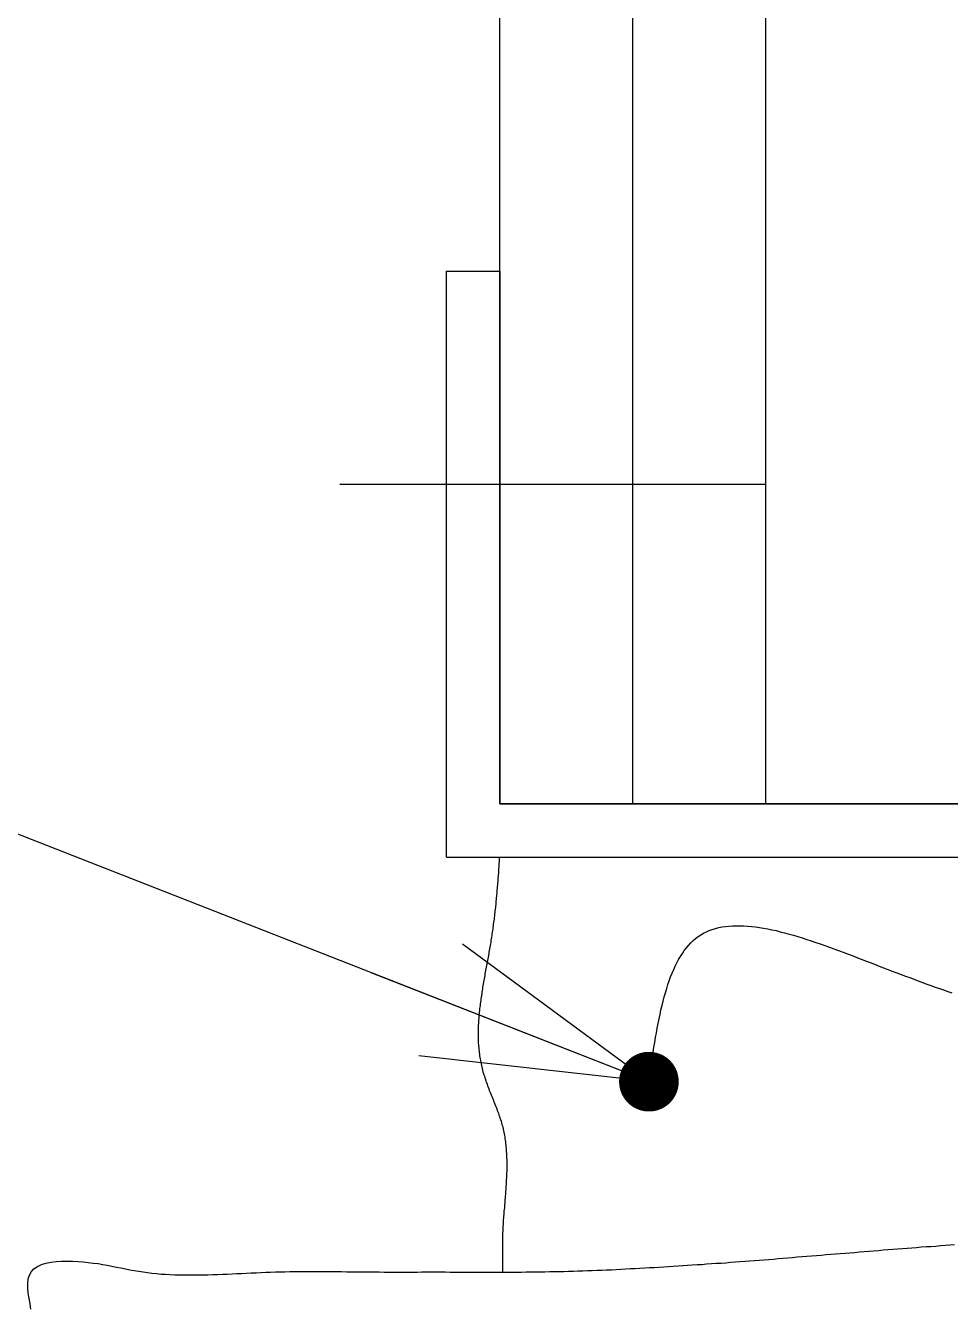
# Model space of a CAD drawing. Extents: x 443 to 1217, y -1921 to -677.
# Drawn here: x 756.25 to 764.31, y -874.67 to -863.5 of the extents above; entities that cross this region are included whole.
import ezdxf

# ---------------------------------------------------------------- set-up
doc = ezdxf.new("R2010")
doc.units = 0
doc.header["$MEASUREMENT"] = 0
doc.linetypes.add('CENTER', pattern=[12.2, 5, -0.8, 0.6, -0.8, 5])
doc.layers.get('0').update_dxf_attribs({"linetype": 'CONTINUOUS'})
for name, color, linetype in [('1', 7, 'CONTINUOUS'), ('2', 2, 'CONTINUOUS'), ('3', 8, 'CONTINUOUS'), ('6', 7, 'CONTINUOUS')]:
    doc.layers.add(name, color=color, linetype=linetype)

msp = doc.modelspace()

# ---------------------------------------------------------------- linework, layer by layer
at = {"color": 7, "linetype": 'Continuous'}
msp.add_line((761.682, -872.686), (750.301, -868.226), dxfattribs=at)
at = {"color": 0}
for q in [(760.059, -871.49), (759.264, -871.739), (759.678, -872.462)]:
    msp.add_line((761.682, -872.686), q, dxfattribs=at)
at = {"color": 0, "const_width": 0.26}
msp.add_lwpolyline([(761.701, -872.815, 1), (761.663, -872.558, 1), (761.701, -872.815)], format="xyb", dxfattribs=at)
at = {"layer": '1', "color": 7}
for p, q in [((760.375, -870.802), (760.374, -870.817)), ((760.376, -870.788), (760.375, -870.802)), ((760.377, -870.774), (760.376, -870.788)), ((760.378, -870.76), (760.377, -870.774)), ((760.379, -870.746), (760.378, -870.76)), ((760.381, -870.732), (760.379, -870.746)), ((760.367, -870.916), (760.366, -870.93)), ((760.369, -870.902), (760.367, -870.916)), ((760.37, -870.887), (760.369, -870.902)), ((760.371, -870.873), (760.37, -870.887)), ((760.372, -870.859), (760.371, -870.873)), ((760.373, -870.845), (760.372, -870.859)), ((760.374, -870.817), (760.373, -870.831)), ((760.373, -870.831), (760.373, -870.845)), ((760.359, -871.016), (760.358, -871.03)), ((760.361, -871.002), (760.359, -871.016)), ((760.362, -870.988), (760.361, -871.002)), ((760.363, -870.974), (760.362, -870.988)), ((760.364, -870.959), (760.363, -870.974)), ((760.365, -870.945), (760.364, -870.959)), ((760.366, -870.93), (760.365, -870.945)), ((760.349, -871.129), (760.348, -871.144)), ((760.35, -871.115), (760.349, -871.129)), ((760.351, -871.101), (760.35, -871.115)), ((760.353, -871.087), (760.351, -871.101)), ((760.354, -871.073), (760.353, -871.087)), ((760.355, -871.059), (760.354, -871.073)), ((760.357, -871.044), (760.355, -871.059)), ((760.358, -871.03), (760.357, -871.044)), ((760.337, -871.244), (760.335, -871.258)), ((760.338, -871.23), (760.337, -871.244)), ((760.34, -871.215), (760.338, -871.23)), ((760.341, -871.2), (760.34, -871.215)), ((760.343, -871.186), (760.341, -871.2)), ((760.345, -871.172), (760.343, -871.186)), ((760.346, -871.158), (760.345, -871.172)), ((760.348, -871.144), (760.346, -871.158)), ((760.322, -871.358), (760.32, -871.372)), ((760.324, -871.344), (760.322, -871.358)), ((760.326, -871.33), (760.324, -871.344)), ((760.327, -871.315), (760.326, -871.33)), ((760.329, -871.3), (760.327, -871.315)), ((760.331, -871.286), (760.329, -871.3)), ((760.334, -871.272), (760.331, -871.286)), ((760.335, -871.258), (760.334, -871.272)), ((762.208, -871.37), (762.234, -871.361)), ((762.234, -871.361), (762.262, -871.353)), ((762.262, -871.353), (762.29, -871.345)), ((762.29, -871.345), (762.319, -871.34)), ((762.319, -871.34), (762.349, -871.335)), ((762.349, -871.335), (762.379, -871.332)), ((762.379, -871.332), (762.41, -871.33)), ((762.41, -871.33), (762.441, -871.329)), ((762.441, -871.329), (762.474, -871.329)), ((762.474, -871.329), (762.507, -871.33)), ((762.507, -871.33), (762.541, -871.332)), ((762.541, -871.332), (762.574, -871.335)), ((762.574, -871.335), (762.609, -871.34)), ((762.609, -871.34), (762.644, -871.344)), ((762.644, -871.344), (762.68, -871.351)), ((762.68, -871.351), (762.716, -871.357)), ((762.716, -871.357), (762.752, -871.365)), ((760.304, -871.474), (760.302, -871.488)), ((760.306, -871.458), (760.304, -871.474)), ((760.309, -871.444), (760.306, -871.458)), ((760.311, -871.43), (760.309, -871.444)), ((760.313, -871.416), (760.311, -871.43)), ((760.315, -871.401), (760.313, -871.416)), ((760.317, -871.387), (760.315, -871.401)), ((760.32, -871.372), (760.317, -871.387)), ((762.047, -871.479), (762.068, -871.458)), ((762.068, -871.458), (762.088, -871.441)), ((762.088, -871.441), (762.111, -871.424)), ((762.111, -871.424), (762.134, -871.408)), ((762.134, -871.408), (762.158, -871.394)), ((762.158, -871.394), (762.182, -871.382)), ((762.182, -871.382), (762.208, -871.37)), ((762.752, -871.365), (762.789, -871.372)), ((762.789, -871.372), (762.826, -871.381)), ((762.826, -871.381), (762.864, -871.391)), ((762.864, -871.391), (762.902, -871.402)), ((762.902, -871.402), (762.941, -871.412)), ((762.941, -871.412), (762.979, -871.424)), ((762.979, -871.424), (763.017, -871.436)), ((763.017, -871.436), (763.056, -871.448)), ((763.056, -871.448), (763.095, -871.461)), ((763.095, -871.461), (763.135, -871.474)), ((763.135, -871.474), (763.174, -871.487)), ((760.287, -871.574), (760.284, -871.589)), ((760.289, -871.56), (760.287, -871.574)), ((760.291, -871.546), (760.289, -871.56)), ((760.294, -871.531), (760.291, -871.546)), ((760.297, -871.516), (760.294, -871.531)), ((760.299, -871.502), (760.297, -871.516)), ((760.302, -871.488), (760.299, -871.502)), ((761.956, -871.597), (761.973, -871.571)), ((761.973, -871.571), (761.99, -871.546)), ((761.99, -871.546), (762.009, -871.522)), ((762.009, -871.522), (762.027, -871.5)), ((762.027, -871.5), (762.047, -871.479)), ((763.174, -871.487), (763.213, -871.501)), ((763.213, -871.501), (763.253, -871.515)), ((763.253, -871.515), (763.293, -871.529)), ((763.293, -871.529), (763.332, -871.545)), ((763.332, -871.545), (763.372, -871.559)), ((763.372, -871.559), (763.411, -871.574)), ((763.411, -871.574), (763.451, -871.589)), ((760.265, -871.691), (760.263, -871.705)), ((760.268, -871.675), (760.265, -871.691)), ((760.27, -871.661), (760.268, -871.675)), ((760.274, -871.647), (760.27, -871.661)), ((760.276, -871.633), (760.274, -871.647)), ((760.278, -871.618), (760.276, -871.633)), ((760.281, -871.603), (760.278, -871.618)), ((760.284, -871.589), (760.281, -871.603)), ((761.898, -871.711), (761.911, -871.681)), ((761.911, -871.681), (761.926, -871.651)), ((761.926, -871.651), (761.941, -871.624)), ((761.941, -871.624), (761.956, -871.597)), ((763.451, -871.589), (763.491, -871.605)), ((763.491, -871.605), (763.53, -871.62)), ((763.53, -871.62), (763.569, -871.635)), ((763.569, -871.635), (763.609, -871.65)), ((763.609, -871.65), (763.647, -871.664)), ((763.647, -871.664), (763.686, -871.68)), ((763.686, -871.68), (763.724, -871.695)), ((763.724, -871.695), (763.763, -871.709)), ((760.244, -871.806), (760.242, -871.82)), ((760.246, -871.792), (760.244, -871.806)), ((760.25, -871.778), (760.246, -871.792)), ((760.252, -871.763), (760.25, -871.778)), ((760.254, -871.748), (760.252, -871.763)), ((760.257, -871.734), (760.254, -871.748)), ((760.26, -871.719), (760.257, -871.734)), ((760.263, -871.705), (760.26, -871.719)), ((761.847, -871.842), (761.858, -871.808)), ((761.858, -871.808), (761.871, -871.775)), ((761.871, -871.775), (761.883, -871.743)), ((761.883, -871.743), (761.898, -871.711)), ((763.763, -871.709), (763.801, -871.724)), ((763.801, -871.724), (763.84, -871.739)), ((763.84, -871.739), (763.878, -871.753)), ((763.878, -871.753), (763.915, -871.767)), ((763.915, -871.767), (763.953, -871.781)), ((763.953, -871.781), (763.99, -871.795)), ((763.99, -871.795), (764.027, -871.809)), ((764.027, -871.809), (764.064, -871.822)), ((760.226, -871.922), (760.224, -871.937)), ((760.228, -871.907), (760.226, -871.922)), ((760.23, -871.893), (760.228, -871.907)), ((760.232, -871.879), (760.23, -871.893)), ((760.234, -871.864), (760.232, -871.879)), ((760.237, -871.85), (760.234, -871.864)), ((760.239, -871.836), (760.237, -871.85)), ((760.242, -871.82), (760.239, -871.836)), ((761.815, -871.949), (761.826, -871.913)), ((761.826, -871.913), (761.837, -871.877)), ((761.837, -871.877), (761.847, -871.842)), ((764.064, -871.822), (764.101, -871.837)), ((764.101, -871.837), (764.138, -871.85)), ((764.138, -871.85), (764.175, -871.863)), ((764.175, -871.863), (764.212, -871.876)), ((764.212, -871.876), (764.248, -871.888)), ((764.248, -871.888), (764.284, -871.901)), ((764.284, -871.901), (764.321, -871.913)), ((760.212, -872.023), (760.209, -872.037)), ((760.213, -872.009), (760.212, -872.023)), ((760.215, -871.995), (760.213, -872.009)), ((760.217, -871.979), (760.215, -871.995)), ((760.219, -871.965), (760.217, -871.979)), ((760.221, -871.951), (760.219, -871.965)), ((760.224, -871.937), (760.221, -871.951)), ((761.787, -872.062), (761.796, -872.024)), ((761.796, -872.024), (761.805, -871.986)), ((761.805, -871.986), (761.815, -871.949)), ((760.2, -872.137), (760.199, -872.152)), ((760.201, -872.123), (760.2, -872.137)), ((760.202, -872.109), (760.201, -872.123)), ((760.204, -872.095), (760.202, -872.109)), ((760.205, -872.081), (760.204, -872.095)), ((760.206, -872.067), (760.205, -872.081)), ((760.208, -872.051), (760.206, -872.067)), ((760.209, -872.037), (760.208, -872.051)), ((761.762, -872.181), (761.77, -872.141)), ((761.77, -872.141), (761.779, -872.101)), ((761.779, -872.101), (761.787, -872.062)), ((760.196, -872.209), (760.195, -872.224)), ((760.195, -872.224), (760.195, -872.238)), ((760.195, -872.238), (760.195, -872.252)), ((760.195, -872.252), (760.195, -872.266)), ((760.197, -872.181), (760.196, -872.195)), ((760.196, -872.195), (760.196, -872.209)), ((760.199, -872.167), (760.197, -872.181)), ((760.199, -872.152), (760.199, -872.167)), ((761.747, -872.262), (761.755, -872.221)), ((761.755, -872.221), (761.762, -872.181)), ((760.195, -872.266), (760.195, -872.28)), ((760.195, -872.28), (760.195, -872.294)), ((760.195, -872.294), (760.195, -872.309)), ((760.195, -872.309), (760.195, -872.323)), ((760.195, -872.323), (760.196, -872.337)), ((760.196, -872.337), (760.196, -872.35)), ((760.196, -872.35), (760.197, -872.364)), ((760.197, -872.364), (760.199, -872.378)), ((761.726, -872.387), (761.733, -872.345)), ((761.733, -872.345), (761.74, -872.303)), ((761.74, -872.303), (761.747, -872.262)), ((760.199, -872.378), (760.2, -872.392)), ((760.2, -872.392), (760.201, -872.407)), ((760.201, -872.407), (760.203, -872.421)), ((760.203, -872.421), (760.204, -872.434)), ((760.204, -872.434), (760.206, -872.448)), ((760.206, -872.448), (760.208, -872.462)), ((760.208, -872.462), (760.209, -872.476)), ((760.209, -872.476), (760.213, -872.489)), ((761.707, -872.515), (761.713, -872.472)), ((761.713, -872.472), (761.72, -872.43)), ((761.72, -872.43), (761.726, -872.387)), ((760.213, -872.489), (760.215, -872.504)), ((760.215, -872.504), (760.217, -872.518)), ((760.217, -872.518), (760.22, -872.531)), ((760.22, -872.531), (760.223, -872.545)), ((760.223, -872.545), (760.226, -872.558)), ((760.226, -872.558), (760.229, -872.572)), ((760.229, -872.572), (760.233, -872.586)), ((760.233, -872.586), (760.237, -872.6)), ((761.694, -872.601), (761.7, -872.557)), ((761.7, -872.557), (761.707, -872.515)), ((760.237, -872.6), (760.241, -872.614)), ((760.241, -872.614), (760.244, -872.627)), ((760.244, -872.627), (760.249, -872.64)), ((760.249, -872.64), (760.253, -872.654)), ((760.253, -872.654), (760.258, -872.667)), ((760.258, -872.667), (760.263, -872.681)), ((760.263, -872.681), (760.267, -872.694)), ((760.267, -872.694), (760.273, -872.707)), ((761.682, -872.687), (761.688, -872.643)), ((761.688, -872.643), (761.694, -872.601)), ((760.273, -872.707), (760.277, -872.722)), ((760.277, -872.722), (760.282, -872.735)), ((760.282, -872.735), (760.288, -872.748)), ((760.288, -872.748), (760.292, -872.762)), ((760.292, -872.762), (760.298, -872.775)), ((760.298, -872.775), (760.303, -872.788)), ((760.303, -872.788), (760.309, -872.802)), ((760.309, -872.802), (760.314, -872.815)), ((760.314, -872.815), (760.32, -872.828)), ((760.32, -872.828), (760.325, -872.841)), ((760.325, -872.841), (760.33, -872.856)), ((760.33, -872.856), (760.335, -872.869)), ((760.335, -872.869), (760.34, -872.882)), ((760.34, -872.882), (760.346, -872.896)), ((760.346, -872.896), (760.351, -872.909)), ((760.351, -872.909), (760.357, -872.922)), ((760.357, -872.922), (760.361, -872.936)), ((760.361, -872.936), (760.366, -872.949)), ((760.366, -872.949), (760.371, -872.962)), ((760.371, -872.962), (760.376, -872.977)), ((760.376, -872.977), (760.381, -872.99)), ((760.381, -872.99), (760.385, -873.004)), ((760.385, -873.004), (760.389, -873.017)), ((760.389, -873.017), (760.394, -873.031)), ((760.394, -873.031), (760.398, -873.044)), ((760.398, -873.044), (760.401, -873.058)), ((760.401, -873.058), (760.406, -873.071)), ((760.406, -873.071), (760.409, -873.086)), ((760.409, -873.086), (760.412, -873.1)), ((760.412, -873.1), (760.415, -873.113)), ((760.415, -873.113), (760.418, -873.127)), ((760.418, -873.127), (760.421, -873.141)), ((760.421, -873.141), (760.423, -873.154)), ((760.423, -873.154), (760.426, -873.168)), ((760.426, -873.168), (760.428, -873.183)), ((760.428, -873.183), (760.431, -873.197)), ((760.431, -873.197), (760.432, -873.211)), ((760.432, -873.211), (760.434, -873.224)), ((760.434, -873.224), (760.435, -873.238)), ((760.435, -873.238), (760.437, -873.252)), ((760.437, -873.252), (760.438, -873.267)), ((760.438, -873.267), (760.439, -873.281)), ((760.439, -873.281), (760.44, -873.295)), ((760.44, -873.295), (760.442, -873.309)), ((760.442, -873.309), (760.442, -873.323)), ((760.442, -873.323), (760.443, -873.337)), ((760.443, -873.337), (760.443, -873.352)), ((760.443, -873.352), (760.444, -873.366)), ((760.444, -873.366), (760.444, -873.38)), ((760.444, -873.466), (760.443, -873.48)), ((760.443, -873.48), (760.443, -873.495)), ((760.444, -873.38), (760.444, -873.394)), ((760.444, -873.394), (760.444, -873.409)), ((760.444, -873.409), (760.444, -873.423)), ((760.444, -873.423), (760.444, -873.438)), ((760.444, -873.438), (760.444, -873.452)), ((760.444, -873.452), (760.444, -873.466)), ((760.437, -873.596), (760.436, -873.611)), ((760.438, -873.581), (760.437, -873.596)), ((760.439, -873.567), (760.438, -873.581)), ((760.44, -873.538), (760.439, -873.552)), ((760.439, -873.552), (760.439, -873.567)), ((760.442, -873.524), (760.44, -873.538)), ((760.443, -873.495), (760.442, -873.51)), ((760.442, -873.51), (760.442, -873.524)), ((760.43, -873.697), (760.428, -873.712)), ((760.431, -873.683), (760.43, -873.697)), ((760.432, -873.669), (760.431, -873.683)), ((760.433, -873.653), (760.432, -873.669)), ((760.434, -873.639), (760.433, -873.653)), ((760.435, -873.625), (760.434, -873.639)), ((760.436, -873.611), (760.435, -873.625)), ((760.42, -873.814), (760.419, -873.828)), ((760.421, -873.798), (760.42, -873.814)), ((760.423, -873.784), (760.421, -873.798)), ((760.424, -873.77), (760.423, -873.784)), ((760.425, -873.756), (760.424, -873.77)), ((760.426, -873.741), (760.425, -873.756)), ((760.427, -873.726), (760.426, -873.741)), ((760.428, -873.712), (760.427, -873.726)), ((760.412, -873.929), (760.411, -873.943)), ((760.413, -873.901), (760.412, -873.915)), ((760.412, -873.915), (760.412, -873.929)), ((760.414, -873.886), (760.413, -873.901)), ((760.415, -873.871), (760.414, -873.886)), ((760.416, -873.857), (760.415, -873.871)), ((760.418, -873.842), (760.416, -873.857)), ((760.419, -873.828), (760.418, -873.842)), ((760.407, -874.045), (760.406, -874.059)), ((760.408, -874.016), (760.407, -874.03)), ((760.407, -874.03), (760.407, -874.045)), ((760.409, -873.987), (760.408, -874.001)), ((760.408, -874.001), (760.408, -874.016)), ((760.41, -873.959), (760.409, -873.973)), ((760.409, -873.973), (760.409, -873.987)), ((760.411, -873.943), (760.41, -873.959)), ((760.406, -874.059), (760.406, -874.073)), ((760.406, -874.073), (760.406, -874.088)), ((760.406, -874.088), (760.406, -874.102)), ((760.406, -874.102), (760.406, -874.117)), ((760.406, -874.117), (760.406, -874.131)), ((760.406, -874.131), (760.406, -874.145)), ((760.406, -874.145), (760.406, -874.159)), ((760.406, -874.159), (760.406, -874.173)), ((760.406, -874.173), (760.406, -874.188)), ((760.406, -874.188), (760.406, -874.203)), ((760.406, -874.203), (760.406, -874.217)), ((760.406, -874.217), (760.406, -874.231)), ((760.406, -874.231), (760.406, -874.245)), ((760.406, -874.245), (760.407, -874.259)), ((760.407, -874.259), (760.407, -874.273)), ((760.407, -874.273), (760.407, -874.288)), ((760.407, -874.288), (760.407, -874.302)), ((760.407, -874.302), (760.408, -874.316)), ((760.408, -874.316), (760.408, -874.33)), ((760.408, -874.33), (760.408, -874.345))]:
    msp.add_line(p, q, dxfattribs=at)
at = {"layer": '2', "linetype": 'Continuous'}
for p, q in [((762.701, -870.268), (762.701, -852.18)), ((761.542, -870.268), (761.542, -852.522)), ((760.383, -870.268), (760.383, -853.495))]:
    msp.add_line(p, q, dxfattribs=at)
at = {"layer": '3', "color": 3}
for p, q in [((763.639, -874.158), (763.681, -874.155)), ((763.681, -874.155), (763.722, -874.151)), ((763.722, -874.151), (763.763, -874.148)), ((763.763, -874.148), (763.805, -874.145)), ((763.805, -874.145), (763.847, -874.142)), ((763.847, -874.142), (763.889, -874.138)), ((763.889, -874.138), (763.93, -874.135)), ((763.93, -874.135), (763.972, -874.132)), ((763.972, -874.132), (764.013, -874.129)), ((764.013, -874.129), (764.054, -874.125)), ((764.054, -874.125), (764.096, -874.122)), ((764.096, -874.122), (764.137, -874.12)), ((764.137, -874.12), (764.179, -874.117)), ((764.179, -874.117), (764.22, -874.113)), ((764.22, -874.113), (764.261, -874.11)), ((764.261, -874.11), (764.303, -874.107)), ((764.303, -874.107), (764.344, -874.105)), ((756.393, -874.279), (756.432, -874.267)), ((756.432, -874.267), (756.476, -874.258)), ((756.476, -874.258), (756.521, -874.253)), ((756.521, -874.253), (756.568, -874.25)), ((756.568, -874.25), (756.616, -874.248)), ((756.616, -874.248), (756.664, -874.25)), ((756.664, -874.25), (756.711, -874.252)), ((756.711, -874.252), (756.756, -874.255)), ((756.756, -874.255), (756.8, -874.259)), ((756.8, -874.259), (756.843, -874.265)), ((756.843, -874.265), (756.885, -874.27)), ((762.226, -874.27), (762.268, -874.267)), ((762.268, -874.267), (762.31, -874.265)), ((762.31, -874.265), (762.351, -874.262)), ((762.351, -874.262), (762.392, -874.258)), ((762.392, -874.258), (762.434, -874.255)), ((762.434, -874.255), (762.475, -874.252)), ((762.475, -874.252), (762.517, -874.248)), ((762.517, -874.248), (762.558, -874.245)), ((762.558, -874.245), (762.601, -874.243)), ((762.601, -874.243), (762.642, -874.24)), ((762.642, -874.24), (762.683, -874.236)), ((762.683, -874.236), (762.725, -874.233)), ((762.725, -874.233), (762.766, -874.23)), ((762.766, -874.23), (762.808, -874.226)), ((762.808, -874.226), (762.849, -874.222)), ((762.849, -874.222), (762.891, -874.219)), ((762.891, -874.219), (762.933, -874.216)), ((762.933, -874.216), (762.974, -874.212)), ((762.974, -874.212), (763.016, -874.209)), ((763.016, -874.209), (763.057, -874.206)), ((763.057, -874.206), (763.099, -874.203)), ((763.099, -874.203), (763.14, -874.199)), ((763.14, -874.199), (763.182, -874.196)), ((763.182, -874.196), (763.224, -874.192)), ((763.224, -874.192), (763.265, -874.188)), ((763.265, -874.188), (763.307, -874.185)), ((763.307, -874.185), (763.348, -874.182)), ((763.348, -874.182), (763.39, -874.179)), ((763.39, -874.179), (763.431, -874.175)), ((763.431, -874.175), (763.473, -874.172)), ((763.473, -874.172), (763.515, -874.169)), ((763.515, -874.169), (763.556, -874.165)), ((763.556, -874.165), (763.598, -874.161)), ((763.598, -874.161), (763.639, -874.158)), ((756.277, -874.404), (756.287, -874.37)), ((756.287, -874.37), (756.305, -874.34)), ((756.305, -874.34), (756.327, -874.316)), ((756.327, -874.316), (756.358, -874.295)), ((756.358, -874.295), (756.393, -874.279)), ((756.885, -874.27), (756.926, -874.277)), ((756.926, -874.277), (756.966, -874.284)), ((756.966, -874.284), (757.006, -874.292)), ((757.006, -874.292), (757.046, -874.3)), ((757.046, -874.3), (757.084, -874.307)), ((757.084, -874.307), (757.123, -874.315)), ((757.123, -874.315), (757.161, -874.323)), ((757.161, -874.323), (757.199, -874.329)), ((757.199, -874.329), (757.237, -874.337)), ((757.237, -874.337), (757.277, -874.342)), ((757.277, -874.342), (757.315, -874.348)), ((757.315, -874.348), (757.354, -874.353)), ((757.354, -874.353), (757.393, -874.357)), ((757.393, -874.357), (757.434, -874.361)), ((757.434, -874.361), (757.474, -874.363)), ((757.474, -874.363), (757.513, -874.365)), ((757.513, -874.365), (757.555, -874.367)), ((757.555, -874.367), (757.595, -874.368)), ((757.595, -874.368), (757.635, -874.369)), ((757.635, -874.369), (757.677, -874.369)), ((757.677, -874.369), (757.718, -874.369)), ((757.718, -874.369), (757.76, -874.369)), ((757.76, -874.369), (757.801, -874.368)), ((757.801, -874.368), (757.842, -874.367)), ((757.842, -874.367), (757.884, -874.366)), ((757.884, -874.366), (757.926, -874.365)), ((757.926, -874.365), (757.968, -874.363)), ((757.968, -874.363), (758.01, -874.362)), ((758.01, -874.362), (758.052, -874.36)), ((758.052, -874.36), (758.094, -874.357)), ((758.094, -874.357), (758.135, -874.355)), ((758.135, -874.355), (758.178, -874.353)), ((758.178, -874.353), (758.219, -874.351)), ((758.219, -874.351), (758.262, -874.35)), ((758.262, -874.35), (758.303, -874.348)), ((758.303, -874.348), (758.346, -874.345)), ((758.346, -874.345), (758.387, -874.344)), ((758.387, -874.344), (758.43, -874.343)), ((758.43, -874.343), (758.471, -874.342)), ((758.471, -874.342), (758.513, -874.341)), ((758.513, -874.341), (758.554, -874.34)), ((758.554, -874.34), (758.595, -874.34)), ((758.595, -874.34), (758.637, -874.339)), ((758.637, -874.339), (758.678, -874.339)), ((758.678, -874.339), (758.72, -874.339)), ((758.72, -874.339), (758.76, -874.339)), ((758.76, -874.339), (758.801, -874.339)), ((758.801, -874.339), (758.843, -874.339)), ((758.843, -874.339), (758.884, -874.339)), ((758.884, -874.339), (758.925, -874.34)), ((758.925, -874.34), (758.966, -874.34)), ((758.966, -874.34), (759.006, -874.34)), ((759.006, -874.34), (759.048, -874.341)), ((759.048, -874.341), (759.089, -874.341)), ((759.089, -874.341), (759.129, -874.342)), ((759.129, -874.342), (759.171, -874.342)), ((759.171, -874.342), (759.211, -874.343)), ((759.211, -874.343), (759.253, -874.343)), ((759.253, -874.343), (759.294, -874.343)), ((759.294, -874.343), (759.334, -874.343)), ((759.334, -874.343), (759.376, -874.344)), ((759.376, -874.344), (759.417, -874.344)), ((759.417, -874.344), (759.459, -874.344)), ((759.459, -874.344), (759.499, -874.344)), ((759.499, -874.344), (759.54, -874.344)), ((759.54, -874.344), (759.582, -874.344)), ((759.582, -874.344), (759.623, -874.344)), ((759.623, -874.344), (759.665, -874.344)), ((759.665, -874.344), (759.705, -874.343)), ((759.705, -874.343), (759.746, -874.343)), ((759.746, -874.343), (759.788, -874.343)), ((759.788, -874.343), (759.829, -874.343)), ((759.829, -874.343), (759.87, -874.343)), ((759.87, -874.343), (759.911, -874.343)), ((759.911, -874.343), (759.952, -874.344)), ((759.952, -874.344), (759.994, -874.344)), ((759.994, -874.344), (760.035, -874.344)), ((760.035, -874.344), (760.076, -874.344)), ((760.076, -874.344), (760.117, -874.344)), ((760.117, -874.344), (760.158, -874.344)), ((760.158, -874.344), (760.2, -874.344)), ((760.2, -874.344), (760.241, -874.344)), ((760.241, -874.344), (760.281, -874.345)), ((760.281, -874.345), (760.323, -874.345)), ((760.323, -874.345), (760.364, -874.345)), ((760.364, -874.345), (760.406, -874.345)), ((760.406, -874.345), (760.446, -874.344)), ((760.446, -874.344), (760.487, -874.344)), ((760.487, -874.344), (760.529, -874.344)), ((760.529, -874.344), (760.57, -874.344)), ((760.57, -874.344), (760.612, -874.343)), ((760.612, -874.343), (760.653, -874.343)), ((760.653, -874.343), (760.693, -874.343)), ((760.693, -874.343), (760.735, -874.342)), ((760.735, -874.342), (760.776, -874.341)), ((760.776, -874.341), (760.818, -874.34)), ((760.818, -874.34), (760.859, -874.34)), ((760.859, -874.34), (760.9, -874.339)), ((760.9, -874.339), (760.942, -874.338)), ((760.942, -874.338), (760.983, -874.337)), ((760.983, -874.337), (761.024, -874.335)), ((761.024, -874.335), (761.065, -874.333)), ((761.065, -874.333), (761.106, -874.332)), ((761.106, -874.332), (761.148, -874.331)), ((761.148, -874.331), (761.189, -874.329)), ((761.189, -874.329), (761.231, -874.328)), ((761.231, -874.328), (761.272, -874.326)), ((761.272, -874.326), (761.313, -874.324)), ((761.313, -874.324), (761.355, -874.323)), ((761.355, -874.323), (761.396, -874.32)), ((761.396, -874.32), (761.438, -874.318)), ((761.438, -874.318), (761.479, -874.316)), ((761.479, -874.316), (761.52, -874.314)), ((761.52, -874.314), (761.562, -874.312)), ((761.562, -874.312), (761.603, -874.309)), ((761.603, -874.309), (761.645, -874.307)), ((761.645, -874.307), (761.686, -874.305)), ((761.686, -874.305), (761.728, -874.303)), ((761.728, -874.303), (761.769, -874.301)), ((761.769, -874.301), (761.811, -874.297)), ((761.811, -874.297), (761.853, -874.295)), ((761.853, -874.295), (761.894, -874.293)), ((761.894, -874.293), (761.936, -874.29)), ((761.936, -874.29), (761.977, -874.288)), ((761.977, -874.288), (762.019, -874.284)), ((762.019, -874.284), (762.06, -874.282)), ((762.06, -874.282), (762.101, -874.279)), ((762.101, -874.279), (762.143, -874.277)), ((762.143, -874.277), (762.184, -874.273)), ((762.184, -874.273), (762.226, -874.27)), ((756.273, -874.442), (756.277, -874.404)), ((756.273, -874.484), (756.273, -874.442)), ((756.277, -874.527), (756.273, -874.484)), ((756.284, -874.573), (756.277, -874.527)), ((756.293, -874.62), (756.284, -874.573)), ((756.301, -874.668), (756.293, -874.62))]:
    msp.add_line(p, q, dxfattribs=at)
at = {"layer": '6', "color": 3, "linetype": 'Continuous'}
for p, q in [((759.919, -870.732), (759.919, -865.631)), ((759.919, -865.631), (760.383, -865.631)), ((760.383, -865.631), (760.383, -870.268)), ((771.049, -870.268), (760.383, -870.268)), ((759.919, -870.732), (771.513, -870.732))]:
    msp.add_line(p, q, dxfattribs=at)
at = {"layer": '6', "linetype": 'CENTER'}
msp.add_line((758.991, -867.486), (762.701, -867.486), dxfattribs=at)
at = {"layer": '6', "linetype": 'Continuous'}
msp.add_line((760.383, -870.268), (771.049, -870.268), dxfattribs=at)

doc.saveas('drawing.dxf')
